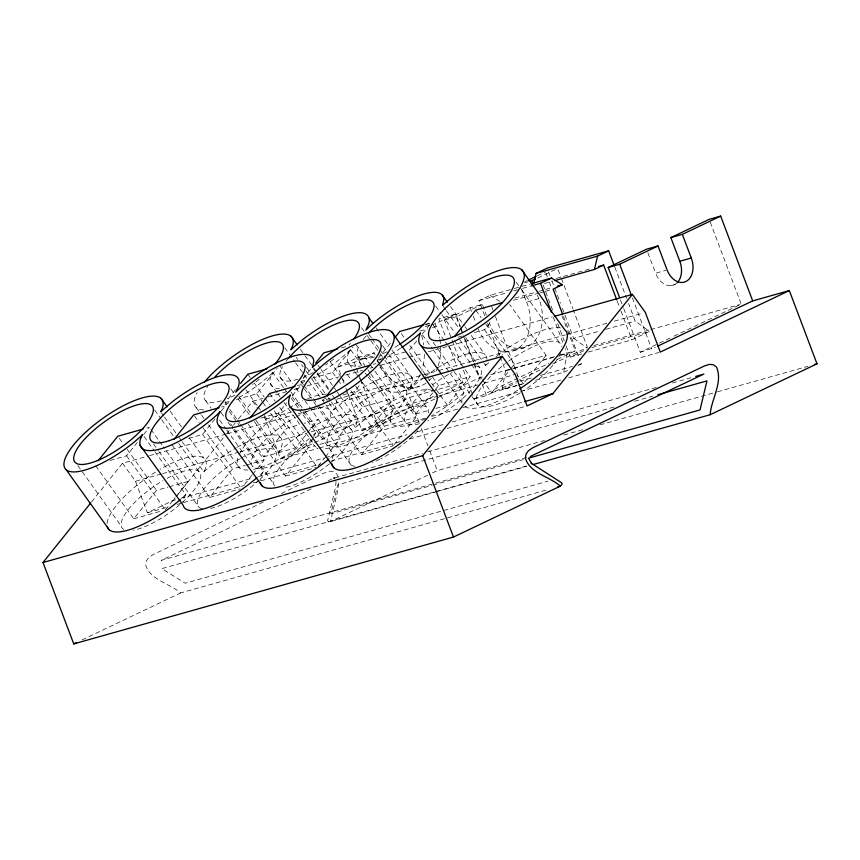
<?xml version="1.0" encoding="UTF-8"?>
<svg xmlns="http://www.w3.org/2000/svg" width="860" height="860" viewBox="0 0 860 860"><rect width="100%" height="100%" fill="white"/><g stroke="black" fill="none" stroke-linecap="round" stroke-linejoin="round"><path stroke-width="0.64" stroke-dasharray="4.3 3.22" d="M523.987 383.474L502.208 389.601L505.551 370.853L500.337 357.05M535.511 380.227L563.698 372.305L567.041 353.546L565.149 348.536M432.569 390.601A63.285 20.167 -35.6 0 0 355.513 427.506L356.857 421.335A57.985 18.479 -35.6 0 0 308.719 429.086M484.083 363.35L485.62 365.5L486.158 363.038M154.886 451.683L185.663 494.597L183.556 499.112A59.587 18.985 -35.6 0 0 182.997 501.821M283.456 387.527L272.684 372.498L270.577 377.013A59.587 18.985 -35.6 0 0 279.328 388.623M255.775 420.088L278.855 452.274L281.618 446.351A59.587 18.985 -35.6 0 0 237.317 447.168M313.663 437.106L315.77 432.591L299.613 410.059M384.345 355.933L408.962 390.268L411.725 384.345A59.587 18.985 -35.6 0 0 345.053 400.233L333.873 409.844L329.251 403.404M303.075 411.8L333.852 454.714L332.809 456.714A63.285 20.167 -35.6 0 0 331.745 461.573M450.113 373.39L463.959 392.708L462.927 394.708A63.285 20.167 -35.6 0 0 461.917 401.631M182.223 441.803L203.766 471.85L205.024 469.517A59.501 18.963 -35.6 0 0 160.132 469.27M333.873 409.844L335.131 407.511A59.501 18.963 -35.6 0 0 336.325 400.867M233.382 429.742L263.386 471.592L261.601 474.784A57.985 18.479 -35.6 0 0 260.214 480.428M361.952 365.597L350.418 349.493L348.633 352.675A57.985 18.479 -35.6 0 0 360.577 365.973M368.112 374.175L393.493 409.586L391.719 412.768A57.985 18.479 -35.6 0 0 425.84 418.573M110.123 460.444L126.581 455.821L137.181 442.588M143.706 434.45L149.414 427.334L145.62 428.398M91.569 501.907L122.55 463.239L148.382 455.972M226.599 404.877L225.051 402.716L235.651 389.494M95.718 465.808L133.719 518.806L156.541 490.318L167.936 487.115M188.609 438.363L202.53 434.45L215.57 418.175M221.278 411.048L225.352 405.963L221.557 407.027M236.435 399.513L256.688 393.815L277.07 368.381M165.356 509.905L175.139 497.693M175.956 496.671L188.189 481.417L163.368 446.802M122.55 463.239L135.482 481.267L147.382 512.764L173.107 500.509L177.3 495.285M178.138 494.231L225.868 434.676M226.696 433.633L229.212 430.494M233.404 425.27L235.07 423.185M238.424 419.003L252.657 401.233L262.988 398.331M303.322 384.592L300.989 381.346L310.772 369.133M171.656 444.437L209.657 497.435L232.49 468.947L245.143 465.389M260.752 418.067L278.468 413.079L286.627 402.91M292.335 395.783L301.301 384.592L303.634 387.838M240.564 424.346L263.826 456.8L286.649 428.312L299.312 424.754M312.384 378.142L332.637 372.444L353.019 347.01M244.562 484.459L251.905 475.311M252.722 474.29L264.138 460.046L240.864 427.592M324.403 398.578L322.779 400.62L330.369 398.481M263.826 456.8L295.464 447.899L306.88 433.655M307.697 432.634L318.297 419.411L304.375 423.324M380.045 364.307L376.938 359.974L391.612 341.667M248.379 424.152L285.606 476.064L308.439 447.576L314.76 445.802M343.022 394.923L354.417 391.708L361.759 382.56M318.05 405.146L339.764 435.429L362.598 406.941L394.245 398.04L373.304 368.832M416.735 340.904L408.586 351.073L447.361 405.157L470.183 376.669L464.755 369.101M422.443 333.777L429.785 324.618M318.06 466.152L324.585 458.004M325.402 456.993L340.076 438.675L317.587 407.307M339.764 435.429L371.412 426.528L394.245 398.04M325.875 404.942L361.555 454.704L384.377 426.216L416.025 417.304L379.572 366.467M380.819 365.382L415.713 414.058L434.472 390.666M435.278 389.644L438.546 385.57L470.183 376.669M474.397 332.551L484.524 329.702L491.866 320.554M394.009 444.781L416.025 417.304M482.352 379.712L491.662 392.697L510.41 369.295M511.227 368.273L514.484 364.21L546.132 355.298L509.679 304.462M546.132 355.298L523.299 383.786L517.096 375.132M350.418 349.493L348.676 351.321A59.587 18.985 -35.6 0 1 313.803 376.809M263.386 471.592L261.644 473.419A59.587 18.985 -35.6 0 1 258.032 476.719M393.493 409.586L391.752 411.413A59.587 18.985 -35.6 0 1 322.414 448.716M272.684 372.498L270.104 375.057A59.501 18.963 -35.6 0 1 238.016 398.062M185.663 494.597L183.083 497.155A59.501 18.963 -35.6 0 1 181.245 498.8M313.19 435.149L315.77 432.591M278.855 452.274L283.542 447.684A57.985 18.479 -35.6 0 1 305.483 431.107M333.852 454.714L333.519 455.037A57.985 18.479 -35.6 0 1 329.832 458.219M408.962 390.268L413.649 385.678A57.985 18.479 -35.6 0 1 424.216 377.035M463.959 392.708L463.637 393.031A57.985 18.479 -35.6 0 1 431.559 415.616M203.766 471.85L214.946 462.239A59.587 18.985 -35.6 0 1 236.231 447.781M340.7 374.423L337.873 366.94L357.889 357.405L374.229 352.804L375.25 355.492L358.899 360.093L357.889 357.405M425.894 324.983L429.43 323.306M484.696 315.663L479.009 300.613L490.06 295.346L513.13 288.863M337.873 366.94L354.223 362.339L374.229 352.804M431.408 324.811L435.181 323.758L455.198 314.212L459.906 326.692M461.498 365.135L444.469 320.06L470.119 307.826L482.299 304.397L486.373 315.179M524.46 281.929L526.793 280.822M537.285 275.823L545.444 271.932M444.469 320.06L456.649 316.63L482.299 304.397M537.801 277.952L557.624 268.503M264.063 417.143L265.589 419.261L280.575 458.917L409.607 397.427L462.884 382.431L458.649 371.208M345.881 388.15L361.91 430.559L437.643 394.46M438.847 393.891L462.884 382.431M361.91 430.559L378.26 425.958L479.235 377.83L484.363 376.39M463.389 370.144L474.279 398.943L548.809 363.425M557.226 359.415L575.254 350.815L567.686 330.777M474.279 398.943L486.459 395.514L542.961 368.585M552.571 364.006L587.434 347.386L573.244 309.826M263.224 502.111L153.144 554.571L148.866 557.398L146.307 560.946L145.662 564.945C150.156 580.285 169.882 583.306 180.589 592.97L548.691 489.394M281.36 493.468L324.908 472.71L329.702 471.215L333.744 471.613L336.754 473.871L338.087 476.838M502.208 389.601L516.344 382.872M566.127 345.913L570.363 357.115L586.864 349.257M311.159 488.878L161.164 560.354L527.76 457.208M328.09 480.804L332.927 478.493L422.475 453.252M563.698 372.305L569.589 369.499M577.834 365.565L581.371 363.877L579.489 358.899M588.304 352.073L631.863 339.818L649.537 331.401L635.207 321.07L628.563 303.505M623.747 308.611L640.227 352.245L658.265 343.656M659.47 343.075L672.692 336.776M673.885 336.206L741.212 304.117L709.65 220.59M640.227 352.245L655.331 347.289M82.151 639.883L180.589 592.97M427.667 475.214L330.433 521.558L338.012 489.695L338.797 481.073M432.472 472.925L437.278 470.646L544.477 440.481M524.664 282.789L528.319 281.757M514.409 288.498L520.816 286.692M522.095 286.337L529.781 284.176M556.216 278.414L592.088 268.32M479.009 300.613L507.196 292.69M513.603 290.884L517.44 289.798M522.568 288.358L531.534 285.842M544.466 283.51L552.152 281.349M455.198 314.212L438.847 318.813L445.921 337.529M514.914 298.098L537.973 291.604M539.263 291.25L544.38 289.809M545.659 289.444L552.066 287.638M341.538 347.87L346.601 346.451M425.077 324.37L431.408 322.586M513.409 300.312L539.037 293.099M540.317 292.744L544.165 291.658M545.444 291.303L551.851 289.498M425.119 326.585L430.15 325.166M419.852 331.046L427.398 328.918M432.429 327.51L436.203 326.445L437.966 330.82A47.472 33.787 74.3 0 1 439.686 338.066M521.601 288.949L526.578 302.118L538.758 298.689L539.94 301.494A38.657 27.52 74.3 0 1 528.803 345.892A38.657 27.52 74.3 0 1 491.791 328.778L489.093 322.36M647.881 252.808L655.6 273.233L665.812 270.352M225.051 402.716L230.114 401.287M300.989 381.346L304.795 380.281M376.938 359.974L382.001 358.555M387.065 357.126L407.317 351.428M457.95 337.185L461.745 336.12M297.506 385.667L301.301 384.592M373.444 364.296L375.981 363.587M268.159 396.879L286.24 391.784M293.991 389.612L300.452 387.785M306.902 385.968L339.195 376.884M345.656 375.067L362.447 370.348M370.198 368.166L372.778 367.435M380.529 365.263L407.651 357.631M408.941 357.265L423.152 353.267M428.312 351.815L552.303 316.921M671.079 285.671L678.271 283.639M265.589 419.261L291.422 411.994M336.625 399.276L437.364 370.929M438.654 370.563L565.235 334.948M566.525 334.594L607.859 322.962M614.309 321.145L642.732 313.147M513.323 350.805L525.514 347.386M149.672 455.606L225.879 434.171M227.169 433.805L293.045 415.272M298.205 413.821L423.486 378.572M562.332 308.267L573.706 338.367L600.613 330.799M605.741 329.358L635.207 321.07M402.942 391.053L419.293 386.452M490.759 374.594L512.528 368.467M513.807 368.112L554.775 356.577M559.892 355.137L575.254 350.815M593.894 345.569L649.461 329.939M650.751 329.573L739.912 304.483M505.551 370.853L511.958 369.048M513.237 368.693L554.227 357.158M560.634 355.352L567.041 353.546M591.884 347.612L649.537 331.401M570.363 357.115L581.897 353.879M135.482 481.267L161.304 474M162.604 473.634L238.8 452.199M240.09 451.833L305.966 433.3M311.137 431.849L437.708 396.234M438.998 395.869L477.752 384.968M484.202 383.151L515.204 374.423M519.881 381.184L532.695 377.572M540.381 375.411L572.405 366.403M578.812 364.597L581.371 363.877M415.713 414.058L429.635 410.145M435.966 408.36L447.361 405.157M491.662 392.697L516.978 385.57M518.236 385.215L522.041 384.14M169.205 486.76L188.189 481.417M246.411 465.034L264.138 460.046M319.823 444.373L340.076 438.675M280.575 458.917L318.028 448.382M319.318 448.017L425.227 418.218M431.688 416.401L457.52 409.134M462.68 407.683L562.139 379.701M568.589 377.884L659.007 352.439M173.107 500.509L175.687 499.778M180.858 498.327L253.184 477.977M258.355 476.515L324.22 457.982M325.521 457.617L406.887 434.73M417.218 431.817L445.63 423.829M452.091 422.002L523.127 402.018M147.382 512.764L168.044 506.948M177.085 504.411L182.255 502.95M183.546 502.595L244.251 485.513M253.291 482.965L259.741 481.148M261.042 480.783L320.447 464.067M330.788 461.164L400.523 441.535M409.564 438.998L440.567 430.269M447.028 428.452L527.105 405.92M133.719 518.806L161.562 510.969M209.657 497.435L240.037 488.888M285.606 476.064L315.986 467.517M361.555 454.704L393.192 445.792L354.417 391.708M427.646 451.801L656.115 387.505M672.423 382.979L691.784 377.529M614.008 407.049L337.776 484.771L330.863 513.807L431.548 485.47M634.659 401.233L652.729 396.148M563.848 435.031L583.22 429.57M600.011 424.851L716.262 392.138M717.552 391.784L807.959 366.338M432.838 485.104L523.202 459.681M434.192 491.985L161.82 568.621L185.212 583.22L547.938 481.159M435.483 491.63L527.126 465.84M437.235 491.565L328.842 522.063L327.606 520.698L335.658 486.825L336.023 481.256M437.632 491.393L526.75 466.324M334.701 477.945L333.347 478.052L334.927 478.203L333.938 477.762M490.06 295.346L499.746 301.387M573.706 338.367L587.014 347.956M516.14 282.188L520.794 288.691M521.579 289.766L559.645 342.871M475.709 310.127L481.138 317.695M485.792 324.188L514.484 364.21M484.524 329.702L502.369 354.589M450.457 306.483L464.303 325.8M465.077 326.875L466.614 329.014M471.226 335.454L485.072 354.771M443.298 306.483L445.609 309.697M446.383 310.772L458.692 327.94M465.615 337.604L483.309 362.286M435.644 306.052L441.083 313.642M441.868 314.717L455.069 333.142M459.735 339.646L477.601 364.565M478.375 365.65L479.934 367.822M454.435 340.775L470.721 363.49M471.495 364.565L481.579 378.626M432.956 324.747L444.598 340.979M445.373 342.054L447.694 345.301M448.469 346.387L463.981 368.015M433.085 342.28L437.74 348.773M438.525 349.859L453.284 370.445M454.058 371.531L471.151 395.374M471.936 396.46L478.149 405.125M422.41 334.766L432.419 348.719M433.182 349.784L449.339 372.326M442.18 375.132L462.185 403.028M401.319 333.659L405.2 339.066M409.844 345.548L431.559 375.841M432.344 376.916L438.546 385.57M375.949 327.735L389.032 345.978M392.106 350.267L412.112 378.163M382.539 345.634L387.978 353.213M388.752 354.298L426.818 407.393M368.962 334.465L371.262 337.69M372.036 338.765L378.959 348.418M379.722 349.493L383.571 354.858M361.565 327.778L366.231 334.282M367.005 335.357L370.112 339.7M370.896 340.775L379.443 352.697M380.217 353.783L384.097 359.2M384.882 360.286L406.629 390.623A47.784 15.222 -35.6 0 1 350.676 443.394A47.784 15.222 -35.6 0 1 343.699 416.186A47.784 15.222 -35.6 0 1 406.629 390.623M355.47 343.957L369.424 363.425M370.198 364.511L372.531 367.757M358.577 356.814L364.79 365.478M367.897 369.811L370.23 373.068M371.004 374.154L405.963 422.916M349.117 363.855L354.503 371.359M355.277 372.434L358.351 376.723M359.125 377.798L361.437 381.023M362.2 382.087L392.203 423.937M347.15 374.293L351.031 379.701M355.685 386.194L384.377 426.216M330.025 361.512L340.882 376.659M341.656 377.733L346.311 384.226M350.966 390.719L362.598 406.941M332.637 372.444L337.292 378.938M338.066 380.012L341.947 385.42M346.601 391.913L371.412 426.528M318.039 365.274L320.35 368.488M321.113 369.563L333.422 386.731M334.196 387.806L336.507 391.02M337.27 392.096L339.582 395.32M340.345 396.385L354.965 416.777M300.28 349.138L304.128 354.503M304.902 355.578L313.363 367.381M314.137 368.456L316.437 371.671M317.211 372.745L328.756 388.838M313.19 368.488L316.276 372.778M317.039 373.853L328.584 389.945M332.433 395.32L334.733 398.535M335.507 399.61L355.513 427.506M306.44 367.349L310.331 372.767M313.438 377.099L327.423 396.611M328.197 397.685L330.53 400.943M331.304 402.029L352.288 431.279M296.173 357.265L297.71 359.405M301.559 364.769L303.096 366.919M306.171 371.208L310.793 377.647M311.556 378.722L328.488 402.329M284.757 347.687L294.862 361.77M295.636 362.856L303.408 373.691M304.182 374.777L308.073 380.195M308.848 381.281L321.274 398.621M322.059 399.696L325.166 404.039M304.096 385.678L312.621 397.567M313.406 398.653L317.275 404.06M304.408 388.924L312.933 400.825M313.707 401.899L316.813 406.232M279.521 365.328L292.701 383.71M295.808 388.043L299.688 393.45M304.913 400.674L350.751 464.615M279.984 376.744L286.982 386.495M290.863 391.913L304.075 410.338M304.848 411.413L327.38 442.846M292.303 396.772L302.312 410.725M284.23 388.602L286.531 391.816M291.153 398.255L298.839 408.984M270.201 383.194L277.124 392.848M277.887 393.923L280.199 397.137M284.047 402.502L312.513 442.212M269.653 393.493L275.082 401.072M279.737 407.565L308.439 447.576M278.468 413.079L317.254 467.163M247.874 374.229L250.206 377.475M254.076 382.883L264.16 396.944M264.934 398.029L269.589 404.512M274.243 411.005L286.649 428.312M256.688 393.815L262.117 401.383M262.891 402.469L266.772 407.877M270.653 413.284L295.464 447.899M245.842 389.741L258.15 406.909M258.925 407.984L260.462 410.134M264.31 415.498L282.005 440.18M252.657 401.233L257.978 408.661M238.844 396.481L251.163 413.649M230.953 388.956L234.845 394.375M237.951 398.707L249.604 414.961M254.27 421.464L275.243 450.726M229.706 409.209L236.683 418.938M237.457 420.024L239.779 423.27M229.233 411.37L236.994 422.185M237.768 423.27L240.09 426.517M230.663 423.862L233.78 428.194M234.554 429.28L273.405 483.46M221.074 412.574L224.922 417.938M227.997 422.238L232.619 428.678M205.68 400.652L211.119 408.242M219.666 420.153L225.879 428.828M226.653 429.914L253.076 466.754M196.284 407.737L200.896 414.176M201.67 415.251L203.981 418.476M208.593 424.915L239.37 467.829M194.489 415.95L199.144 422.443M203.025 427.85L232.49 468.947M202.53 434.45L240.531 487.448M170.173 411.144L183.255 429.387M189.415 437.976L204.024 458.358M161.444 412.832L163.755 416.046M164.529 417.121L176.064 433.214M179.138 437.514L181.449 440.728M154.714 409.983L160.938 418.659M161.712 419.734L173.365 435.988M178.805 443.577L200.563 473.914M150.962 429.495L158.713 440.309M159.498 441.395L162.594 445.716M153.488 443.91L158.154 450.404M158.928 451.489L198.552 506.755M144.114 436.654L154.112 450.608M119.314 438.396L122.421 442.728M127.076 449.21L156.541 490.318M126.581 455.821L164.582 508.819M77.841 465.615L121.346 526.298M526.578 302.118L527.76 304.924A38.657 27.52 74.3 0 1 516.623 349.321A38.657 27.52 74.3 0 1 479.611 332.207L478.257 329.004M377.142 360.19L378.088 362.544M358.899 360.093L361.275 365.962M632.412 297.893L651.729 349.01M614.825 267.137L626.671 298.485M620.447 299.882L623.274 307.364M617.265 301.204L619.157 306.181M621.038 311.169L631.863 339.818M558.097 269.75L560.946 277.264M561.419 278.522L572.771 308.568M548.594 271.9L550.013 275.662M551.905 280.672L554.281 286.95M554.754 288.197L560.441 303.247M563.483 316.544L579.016 357.652M545.917 273.179L547.336 276.942M549.228 281.951L551.593 288.208M562.01 315.76L567.213 329.531M543.068 284.864L552.948 311.03M557.656 323.489L564.246 340.925M553.303 317.179L563.246 343.516M537.403 295.098L538.758 298.689M491.64 306.44L493.049 310.18M495.403 316.405L518.935 378.69M487.534 323.188L499.864 355.803M470.119 307.826L471.473 311.417M473.29 316.211L475.548 322.199M456.649 316.63L460.433 326.649M460.906 327.896L462.325 331.648M465.163 339.162L473.688 361.705M474.161 362.952L480.31 379.238M482.202 384.248L486.459 395.514M460.379 327.94L463.207 335.421M463.68 336.668L473.581 362.866M474.053 364.113L479.235 377.83M448.748 345.01L456.757 366.22M435.181 323.758L436.203 326.445M409.607 397.427L419.454 423.486M421.335 428.452L427.893 445.824M429.774 450.79L437.278 470.646M354.223 362.339L356.104 367.327M356.577 368.575L358.459 373.562M358.932 374.81L360.351 378.561M360.813 379.808L378.26 425.958M342.581 379.41L344 383.151M517.623 390.279A63.285 20.167 -35.6 0 1 464.497 406.253M485.62 365.5A63.285 20.167 -35.6 0 1 489.254 362.275M496.026 356.707A63.285 20.167 -35.6 0 1 561.462 328.187M259.333 379.174A47.698 15.2 -35.6 0 1 252.431 384.431M234.866 395.17A47.698 15.2 -35.6 0 1 227.459 398.578M221.31 400.771A47.698 15.2 -35.6 0 1 207.712 386.215M310.89 410.156A47.698 15.2 -35.6 0 1 315.104 437.912M312.255 440.556A47.698 15.2 -35.6 0 1 252.324 465.937A47.698 15.2 -35.6 0 1 295.302 417.369M296.463 416.735A47.698 15.2 -35.6 0 1 309.6 410.618M400.706 348.149A57.985 18.479 -35.6 0 1 388.473 355.524M382.754 358.48A57.985 18.479 -35.6 0 1 376.766 361.189M425.216 376.282A57.985 18.479 -35.6 0 1 435.59 369.101M437.686 367.779A57.985 18.479 -35.6 0 1 486.975 359.329M316.265 447.243A59.587 18.985 -35.6 0 1 313.276 443.287M309.45 438.428A59.501 18.963 -35.6 0 1 253.055 469.42M248.002 470.022A59.501 18.963 -35.6 0 1 238.381 456.671M239.198 454.736A59.501 18.963 -35.6 0 1 288.068 408.543M289.154 407.898A59.501 18.963 -35.6 0 1 302.72 400.781M307.568 398.707A59.501 18.963 -35.6 0 1 327.714 394.181M228.932 402.738A59.501 18.963 -35.6 0 1 224.041 404.91M203.777 409.94A59.501 18.963 -35.6 0 1 197.144 392.601M560.505 353.342A51.482 16.404 -35.6 0 1 558.774 356.868M557.237 359.362A51.482 16.404 -35.6 0 1 523.6 390.687M520.257 392.837A51.482 16.404 -35.6 0 1 476.633 403.308A51.482 16.404 -35.6 0 1 505.422 363.565M508.647 361.157A51.482 16.404 -35.6 0 1 561.741 346.634M304.773 381.453A59.587 18.985 -35.6 0 1 299.258 383.872M315.523 437.579A47.59 15.168 -35.6 0 1 351.762 430.032A47.59 15.168 -35.6 0 1 330.304 463.013M329.262 463.884A47.59 15.168 -35.6 0 1 284.133 487.502M274.738 485.76A47.59 15.168 -35.6 0 1 314.362 438.267M240.703 458.337A47.504 15.136 -35.6 0 1 275.092 450.565A47.504 15.136 -35.6 0 1 260.257 479.106M259.311 479.998A47.504 15.136 -35.6 0 1 209.689 508.593M202.423 508.787A47.504 15.136 -35.6 0 1 203.379 489.587A47.504 15.136 -35.6 0 1 239.553 458.993M167.109 478.3A47.784 15.222 -35.6 0 1 196.639 486.384A47.784 15.222 -35.6 0 1 133.343 530.179M123.797 529.438A47.784 15.222 -35.6 0 1 162.959 480.632M107.091 523.332A59.501 18.963 -35.6 0 1 159.046 469.904M398.546 345.043A46.182 14.717 -35.6 0 1 391.848 349.106M386.333 352.052A46.182 14.717 -35.6 0 1 379.206 355.255M374.508 356.932A46.182 14.717 -35.6 0 1 359.706 344.785M363.124 339.603A46.182 14.717 -35.6 0 1 367.8 334.024M350.482 343.28A47.784 15.222 -35.6 0 1 348.977 345M333.755 359.05A47.784 15.222 -35.6 0 1 325.693 364.962M313.244 372.563A47.784 15.222 -35.6 0 1 303.29 377.293M298.054 379.195A47.784 15.222 -35.6 0 1 282.607 366.532M286.122 361.254A47.784 15.222 -35.6 0 1 288.745 357.986M475.902 366.059A46.182 14.717 -35.6 0 1 471.979 389.193A46.182 14.717 -35.6 0 1 427.753 420.895M419.54 423.711A46.182 14.717 -35.6 0 1 404.845 416.186A46.182 14.717 -35.6 0 1 429.075 387.387M432.257 384.957A46.182 14.717 -35.6 0 1 452.177 372.573M426.13 383.044A47.472 33.787 74.3 0 1 378.722 363.726M439.901 339.291A47.472 33.787 74.3 0 1 438.116 365.952M437.665 367.22A47.472 33.787 74.3 0 1 434.913 373.154M431.387 378.207A47.472 33.787 74.3 0 1 428.925 380.786M420.314 374.283A47.472 33.787 74.3 0 1 368.241 377.099M367.446 376.099A47.472 33.787 74.3 0 1 365.145 372.907M421.615 335.421A47.472 33.787 74.3 0 1 423.733 345.107M424.346 354.266A47.472 33.787 74.3 0 1 421.765 370.552M355.051 466.313A47.698 15.2 -35.6 0 1 379.185 424.184A47.698 15.2 -35.6 0 1 428.452 412.993M417.852 430.656A47.698 15.2 -35.6 0 1 380.937 458.681M379.819 459.262A47.698 15.2 -35.6 0 1 372.423 462.648M677.347 282.575A18.802 13.384 74.3 0 1 655.6 273.233"/><path stroke-width="1.29" d="M533.802 283.112L536.113 273.405L547.164 268.137L608.665 250.83L614.352 265.88M554.711 280.629L594.432 269.459L597.603 256.097L608.665 250.83M533.211 464.507L710.156 414.713C711.188 399.169 723.249 382.463 716.477 367.026L713.467 364.769L709.425 364.371L704.641 365.865L532.867 447.727L528.588 450.565L526.03 454.101L525.385 458.1C529.889 473.441 549.604 476.462 560.322 486.126L562.139 483.976L561.537 482.729L531.244 463.239L531.587 463.637L529.115 459.046M98.201 460.648L117.766 436.235L143.082 429.108M557.731 486.857L560.322 486.126L453.478 537.048L73.745 643.893L43 562.515L90.73 502.95M174.15 439.288L193.715 414.864L219.031 407.748M240.542 383.388L247.874 374.229L266.858 368.886M250.088 417.917L269.653 393.493L294.969 386.377M315.674 363.038L323.822 352.858L337.743 348.945M326.854 395.525L345.602 372.133L369.649 365.36M394.88 337.593L399.771 331.487L423.819 324.725M454.51 336.572L475.709 310.127L502.294 302.645M43 562.515L422.722 455.671L502.272 356.395L515.204 374.423L527.105 405.92L552.829 393.665L632.39 294.389L645.312 312.416L660.297 352.073L789.329 290.583L817 363.801L710.156 414.713M527.954 280.263L536.113 276.372M529.534 281.413L535.479 279.059M531.534 285.842L540.499 283.316L551.561 278.049L562.322 284.757L553.13 289.132L562.547 314.05M594.432 269.459L603.623 265.074L616.803 299.957M619.501 297.388L608.192 267.471L646.516 249.206L658.018 245.971L667.091 269.997A18.802 13.384 74.3 0 0 685.936 281.489A18.802 13.384 74.3 0 0 691.289 258.043L682.346 234.371L670.854 237.607L679.798 261.279A18.802 13.384 74.3 0 1 677.347 282.575M670.854 237.607L709.178 219.343L720.669 216.107L752.704 300.892L789.329 290.583M608.192 267.471L619.695 264.235L658.018 245.971M682.346 234.371L720.669 216.107M657.739 346.15L752.704 300.892M73.745 643.893L76.153 642.742M530.34 456.477L703.878 374.068L695.654 376.433M536.113 273.405L597.603 256.097M531.061 283.811L551.561 278.049M598.495 266.514L603.623 265.074M557.194 286.197L562.322 284.757M679.798 261.279L691.289 258.043M554.893 316.2L632.39 294.389M424.786 378.207L502.272 356.395M524.417 401.652L552.829 393.665M657.9 394.697L706.952 380.894L700.04 409.93L528.362 458.229M814.42 364.522L817 363.801M204.476 382.055A59.501 18.963 -35.6 0 1 264.858 338.464A59.501 18.963 -35.6 0 1 292.045 347.418L290.787 349.751L301.967 340.141A59.587 18.985 -35.6 0 1 368.65 324.252L365.876 330.175L370.563 325.585A57.985 18.479 -35.6 0 1 443.889 299.237L442.535 305.408A63.285 20.167 -35.6 0 1 521.59 269.631L564.676 329.724A63.285 20.167 -35.6 0 1 519.73 388.913M441.997 294.679L447.383 302.193M421.411 346.161L441.416 374.057M109.263 529.835L66.177 469.753A59.501 18.963 -35.6 0 1 111.649 412.445A59.501 18.963 -35.6 0 1 161.938 409.425L160.68 411.757L171.86 402.147A59.587 18.985 -35.6 0 1 238.532 386.258L235.769 392.181L240.456 387.591A57.985 18.479 -35.6 0 1 313.782 361.243L312.427 367.413A63.285 20.167 -35.6 0 1 391.483 331.637L434.569 391.73A63.285 20.167 -35.6 0 1 394.364 447.705A63.285 20.167 -35.6 0 1 331.81 463.637M369.026 318.082L372.875 323.446M291.056 336.26L297.205 344.849M291.303 408.167L334.389 468.259M219.01 425.861L262.096 485.954M160.938 398.266L167.098 406.855M140.083 445.2L183.169 505.293A59.587 18.985 -35.6 0 0 257.097 477.547M619.695 264.235L631.466 295.399M540.499 283.316L551.4 312.159M531.975 280.725L532.877 283.123M422.722 455.671L453.478 537.048M521.59 269.631A63.285 20.167 -35.6 0 1 474.537 330.186A63.285 20.167 -35.6 0 1 419.841 334.615L420.551 332.938A57.985 18.479 -35.6 0 1 401.76 347.451M214.484 377.475A47.698 15.2 -35.6 0 1 269.717 342.28A47.698 15.2 -35.6 0 1 274.544 364.586M328.875 459.014A57.985 18.479 -35.6 0 1 260.365 482.729M391.483 331.637A63.285 20.167 -35.6 0 1 344.43 392.192A63.285 20.167 -35.6 0 1 289.734 396.621L290.443 394.944A57.985 18.479 -35.6 0 1 236.779 426.667A57.985 18.479 -35.6 0 1 218.515 414.692L220.3 411.499L218.558 413.327A59.587 18.985 -35.6 0 1 163.411 447.995A59.587 18.985 -35.6 0 1 140.47 439.019L142.577 434.504L139.997 437.063A59.501 18.963 -35.6 0 1 66.177 469.753M180.299 499.617A59.501 18.963 -35.6 0 1 107.306 526.664M288.745 357.986A47.784 15.222 -35.6 0 1 342.409 321.704A47.784 15.222 -35.6 0 1 353.89 338.947M368.585 333.175A46.182 14.717 -35.6 0 1 430.365 300.409A46.182 14.717 -35.6 0 1 399.663 344.312M452.22 337.281A51.482 16.404 -35.6 0 0 514.355 280.532A51.482 16.404 -35.6 0 0 447.931 305.87A51.482 16.404 -35.6 0 0 452.22 337.281M249.4 417.734A47.59 15.168 -35.6 0 0 304.892 365.177A47.59 15.168 -35.6 0 0 242.058 390.902A47.59 15.168 -35.6 0 0 249.4 417.734M169.388 440.599A47.504 15.136 -35.6 0 0 229.104 388.559A47.504 15.136 -35.6 0 0 170.011 408.758A47.504 15.136 -35.6 0 0 169.388 440.599M97.427 460.584A47.784 15.222 -35.6 0 0 153.166 407.812A47.784 15.222 -35.6 0 0 90.085 433.623A47.784 15.222 -35.6 0 0 97.427 460.584M322.704 397.438A47.698 15.2 -35.6 0 0 381.141 344.946A47.698 15.2 -35.6 0 0 320.339 367.317A47.698 15.2 -35.6 0 0 322.704 397.438"/></g></svg>
